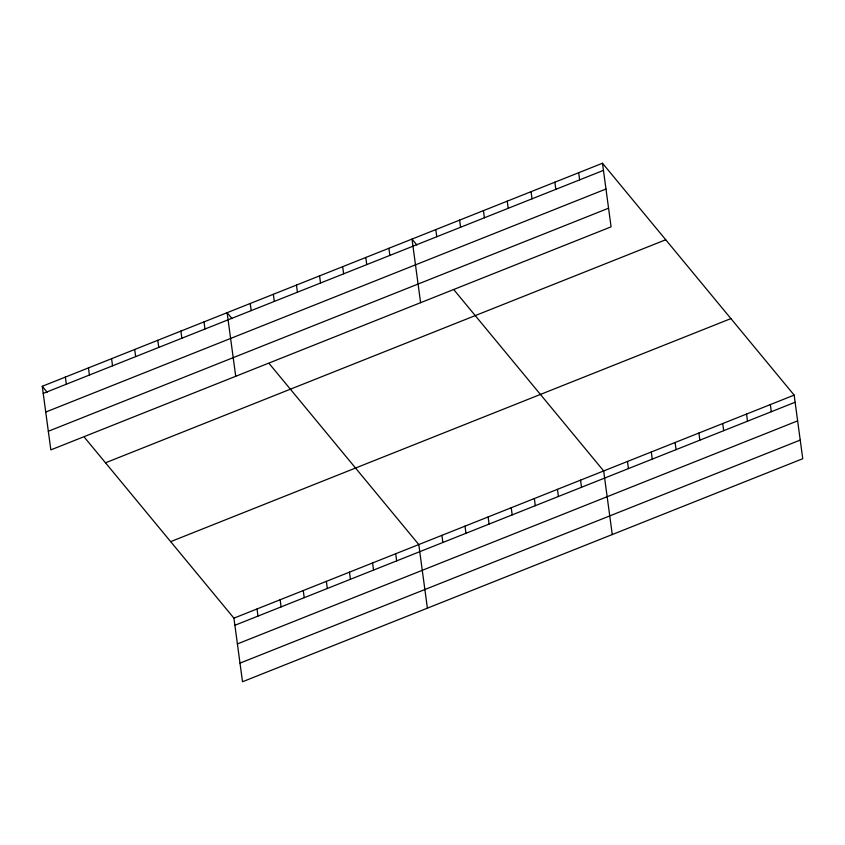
<?xml version="1.0" encoding="UTF-8"?>
<svg xmlns="http://www.w3.org/2000/svg" width="845" height="845" viewBox="0 0 845 845"><rect width="100%" height="100%" fill="white"/><g stroke="black" fill="none" stroke-linecap="round" stroke-linejoin="round"><path stroke-width="1.27" d="M602.485 163.243L611.083 226.84L50.848 449.889L42.25 386.292L602.485 163.243L794.152 395.111L802.75 458.708L242.515 681.757L233.917 618.16L84.415 437.298M43.211 393.421L603.446 170.384M45.736 412.054L605.971 189.016M48.334 431.256L608.558 208.208M105.498 462.806L665.733 239.758M170.669 541.645L730.904 318.597M233.917 618.16L794.152 395.111M234.878 625.289L795.113 402.241M237.403 643.922L797.638 420.873M240.001 663.124L800.226 440.076M416.87 244.965L412.001 239.082L420.599 302.679M454.166 290.088L603.668 470.95L612.266 534.547M231.995 318.576L227.125 312.682L235.723 376.278M269.291 363.699L418.793 544.55L427.39 608.146M42.25 386.292L47.119 392.175M770.344 404.586L771.305 411.726M746.536 414.071L747.498 421.201M722.718 423.546L723.69 430.686M698.91 433.031L699.871 440.161M675.102 442.505L676.063 449.646M651.294 451.99L652.255 459.12M627.486 461.465L628.448 468.605M578.677 172.729L579.638 179.858M554.859 182.203L555.83 189.333M580.557 480.15L581.529 487.28M531.051 191.688L532.023 198.818M557.457 489.35L558.418 496.48M507.243 201.163L508.204 208.292M534.346 498.55L535.308 505.68M483.435 210.637L484.396 217.778M511.236 507.75L512.197 514.88M459.627 220.122L460.588 227.252M488.125 516.95L489.086 524.08M435.809 229.597L436.78 236.737M465.014 526.15L465.975 533.29M441.903 535.35L442.864 542.49M388.89 248.282L389.862 255.412M365.79 257.482L366.751 264.612M395.682 553.75L396.654 560.89M342.679 266.682L343.64 273.812M372.571 562.95L373.543 570.09M319.568 275.882L320.53 283.022M349.471 572.149L350.432 579.29M296.458 285.082L297.419 292.222M326.36 581.36L327.321 588.49M273.347 294.282L274.308 301.422M303.249 590.56L304.211 597.69M250.236 303.482L251.197 310.622M280.139 599.76L281.1 606.89M257.028 608.96L257.989 616.089M204.015 321.882L204.986 329.022M180.904 331.092L181.876 338.222M157.793 340.292L158.765 347.422M134.693 349.492L135.654 356.622M111.582 358.692L112.543 365.822M88.471 367.892L89.433 375.022M65.361 377.092L66.322 384.221"/></g></svg>
